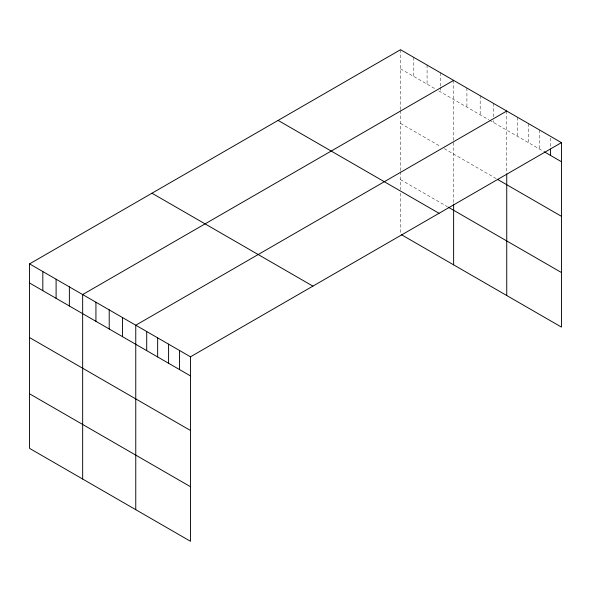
<?xml version="1.0" encoding="UTF-8"?>
<svg xmlns="http://www.w3.org/2000/svg" width="591" height="591" viewBox="0 0 591 591"><rect width="100%" height="100%" fill="white"/><g stroke="black" fill="none" stroke-linecap="round" stroke-linejoin="round"><path stroke-width="0.44" stroke-dasharray="2.96 2.22" d="M400.521 68.822L435.663 89.108M438.788 90.911L488.772 119.766M489.555 120.224L543.469 151.348M400.521 123.393L440.354 146.391M444.255 148.644L496.58 178.851M400.521 179.62L447.38 206.673M550.509 138.131L550.509 148.134M539.561 129.99L539.561 149.095M528.62 123.674L528.62 142.778M517.679 117.358L517.679 136.455M506.738 111.042L506.738 172.89M493.455 103.373L493.455 117.018M493.455 120.653L493.455 122.477M480.18 95.705L480.18 114.809M466.905 88.044L466.905 107.148M453.629 80.376L453.629 203.252M440.354 72.715L440.354 86.36M440.354 87.269L440.354 91.812M427.079 65.047L427.079 84.151M413.796 57.379L413.796 76.483M400.521 49.718L400.521 109.749M400.521 110.657L400.521 170.836M400.521 171.715L400.521 189.622M400.521 193.264L400.521 233.282"/><path stroke-width="0.89" d="M561.45 142.63L190.479 356.809L190.479 541.282L29.55 448.37L29.55 263.896L400.521 49.718L561.45 142.63L561.45 327.104L401.304 234.642M453.629 80.376L82.659 294.554L82.659 479.035M506.738 111.042L135.76 325.22L135.76 509.693M544.252 151.798L561.45 161.727M497.363 179.302L561.45 216.306M448.163 207.123L561.45 272.532M278.102 120.394L439.032 213.307M151.968 193.22L312.898 286.125M29.55 263.896L190.479 356.809M29.55 283L190.479 375.906M29.55 337.572L190.479 430.484M29.55 393.798L190.479 486.711M550.509 149.043L550.509 155.411M506.738 173.798L506.738 295.515M453.629 204.131L453.629 264.857M179.531 350.493L179.531 369.589M168.59 344.169L168.59 363.273M157.649 337.853L157.649 356.957M146.708 331.536L146.708 350.64M122.485 317.552L122.485 336.656M109.209 309.883L109.209 328.988M95.934 302.223L95.934 321.327M69.376 286.894L69.376 305.99M56.101 279.225L56.101 298.329M42.825 271.565L42.825 290.661"/></g></svg>
